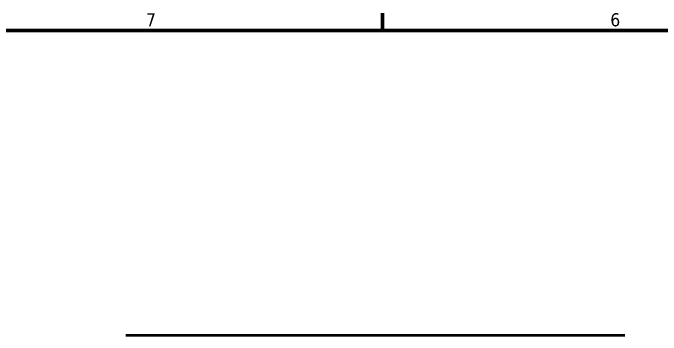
# Model space of a CAD drawing. Header units: inches. Extents: x 0.1 to 17, y 0.3 to 10.7.
# Drawn here: x 2.56 to 5.525, y 9.106 to 10.581 of the extents above; entities that cross this region are included whole.
import ezdxf

# ---------------------------------------------------------------- set-up
doc = ezdxf.new("R2010")
doc.units = ezdxf.units.IN
doc.header["$LTSCALE"] = 0.5
doc.header["$MEASUREMENT"] = 0
doc.layers.add('Border (ANSI)', color=7, linetype='Continuous', lineweight=70)
doc.layers.add('Visible (ANSI)', color=7, linetype='Continuous', lineweight=50)
doc.styles.add('Note Text (ANSI)', font='tahoma.ttf')

# ---------------------------------------------------------------- blocks, each defined once
blk = doc.blocks.new('Borders Default Border')
at = {"layer": 'Border (ANSI)'}
blk.add_line((8.5, 21), (8.5, 21.16), dxfattribs=at)
at = {"layer": 'Border (ANSI)', "flags": 128}
blk.add_lwpolyline([(0.5, 1), (0.5, 21), (33.5, 21), (33.5, 1), (0.5, 1)], dxfattribs=at)
at = {"layer": 'Border (ANSI)', "char_height": 0.12, "attachment_point": 7, "style": 'Note Text (ANSI)'}
for s, insert in [('7', (6.3378, 21.04)), ('6', (10.5867, 21.0375))]:
    blk.add_mtext(s, dxfattribs=dict(at, insert=insert))

msp = doc.modelspace()

# ---------------------------------------------------------------- linework, layer by layer
at = {"layer": 'Visible (ANSI)'}
msp.add_line((3.0763, 9.1064), (5.3598, 9.1064), dxfattribs=at)

# ---------------------------------------------------------------- block references
at = {"xscale": 0.5, "yscale": 0.5, "zscale": 0.5}
msp.add_blockref('Borders Default Border', (0, 0), dxfattribs=at)

doc.saveas('drawing.dxf')
